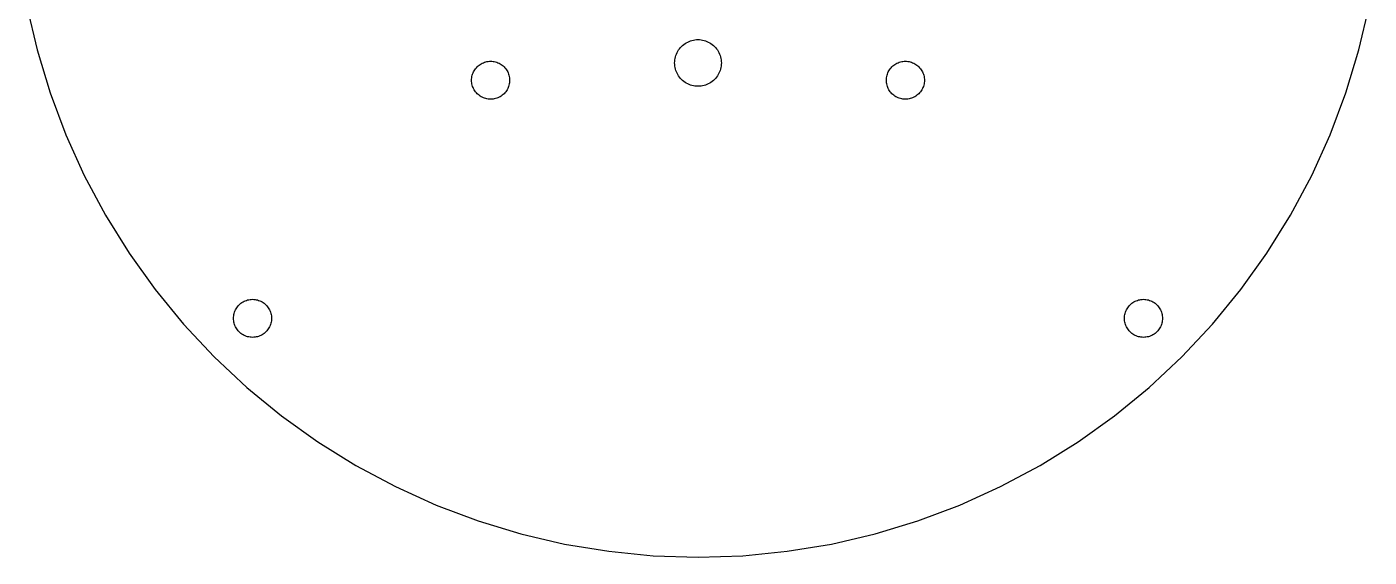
# Model space of a CAD drawing. Header units: metres. Extents: x -63 to 63, y -63 to 63.
# Drawn here: x -61.8 to 61.8, y -63 to -14.2 of the extents above; entities that cross this region are included whole.
import ezdxf

# ---------------------------------------------------------------- set-up
doc = ezdxf.new("R2010")
doc.units = ezdxf.units.M

msp = doc.modelspace()

# ---------------------------------------------------------------- linework, layer by layer
for p, q in [((-61.7895, -12.2907), (-60.8533, -16.3056)), ((60.8533, -16.3056), (61.7895, -12.2907)), ((-1.61646, -16.0824), (-1.52028, -15.9797)), ((-1.52028, -15.9797), (-1.41759, -15.8835)), ((-1.41759, -15.8835), (-1.30882, -15.7943)), ((-1.30882, -15.7943), (-1.19447, -15.7123)), ((-1.19447, -15.7123), (-1.075, -15.638)), ((-1.075, -15.638), (-0.950912, -15.5717)), ((-0.950912, -15.5717), (-0.822769, -15.5137)), ((-0.822769, -15.5137), (-0.691086, -15.4641)), ((-0.691086, -15.4641), (-0.556458, -15.4232)), ((-0.556458, -15.4232), (-0.419434, -15.3913)), ((-0.419434, -15.3913), (-0.280624, -15.3684)), ((-0.280624, -15.3684), (-0.14061, -15.3546)), ((-0.14061, -15.3546), (0, -15.35)), ((0, -15.35), (0.14061, -15.3546)), ((0.14061, -15.3546), (0.280624, -15.3684)), ((0.280624, -15.3684), (0.419434, -15.3913)), ((0.419434, -15.3913), (0.556458, -15.4232)), ((0.556458, -15.4232), (0.691086, -15.4641)), ((0.691086, -15.4641), (0.822769, -15.5137)), ((0.822769, -15.5137), (0.950912, -15.5717)), ((0.950912, -15.5717), (1.075, -15.638)), ((1.075, -15.638), (1.19447, -15.7123)), ((1.19447, -15.7123), (1.30882, -15.7943)), ((1.30882, -15.7943), (1.41759, -15.8835)), ((1.41759, -15.8835), (1.52028, -15.9797)), ((1.52028, -15.9797), (1.61646, -16.0824)), ((-60.8533, -16.3056), (-59.6566, -20.2507)), ((-2.14539, -17.3594), (-2.13159, -17.2194)), ((-2.13159, -17.2194), (-2.10867, -17.0806)), ((-2.10867, -17.0806), (-2.07674, -16.9435)), ((-2.07674, -16.9435), (-2.03589, -16.8089)), ((-2.03589, -16.8089), (-1.98633, -16.6772)), ((-1.98633, -16.6772), (-1.92827, -16.5491)), ((-1.92827, -16.5491), (-1.86195, -16.425)), ((-1.86195, -16.425), (-1.78766, -16.3055)), ((-1.78766, -16.3055), (-1.7057, -16.1912)), ((-1.7057, -16.1912), (-1.61646, -16.0824)), ((1.61646, -16.0824), (1.7057, -16.1912)), ((1.7057, -16.1912), (1.78766, -16.3055)), ((1.78766, -16.3055), (1.86195, -16.425)), ((1.86195, -16.425), (1.92827, -16.5491)), ((1.92827, -16.5491), (1.98633, -16.6772)), ((1.98633, -16.6772), (2.03589, -16.8089)), ((2.03589, -16.8089), (2.07674, -16.9435)), ((2.07674, -16.9435), (2.10867, -17.0806)), ((2.10867, -17.0806), (2.13159, -17.2194)), ((2.13159, -17.2194), (2.14539, -17.3594)), ((59.6566, -20.2507), (60.8533, -16.3056)), ((-20.7822, -18.6389), (-20.749, -18.5294)), ((-20.749, -18.5294), (-20.7087, -18.4222)), ((-20.7087, -18.4222), (-20.6614, -18.3179)), ((-20.6614, -18.3179), (-20.6074, -18.2169)), ((-20.6074, -18.2169), (-20.547, -18.1196)), ((-20.547, -18.1196), (-20.4802, -18.0266)), ((-20.4802, -18.0266), (-20.4076, -17.938)), ((-20.4076, -17.938), (-20.3293, -17.8544)), ((-20.3293, -17.8544), (-20.2457, -17.7762)), ((-20.2457, -17.7762), (-20.1572, -17.7035)), ((-20.1572, -17.7035), (-20.0641, -17.6368)), ((-20.0641, -17.6368), (-19.9669, -17.5763)), ((-19.9669, -17.5763), (-19.8659, -17.5224)), ((-19.8659, -17.5224), (-19.7616, -17.4751)), ((-19.7616, -17.4751), (-19.6544, -17.4348)), ((-19.6544, -17.4348), (-19.5448, -17.4015)), ((-19.5448, -17.4015), (-19.4333, -17.3755)), ((-19.4333, -17.3755), (-19.3203, -17.3568)), ((-19.3203, -17.3568), (-19.2063, -17.3456)), ((-19.2063, -17.3456), (-19.0919, -17.3419)), ((-19.0919, -17.3419), (-18.9774, -17.3456)), ((-18.9774, -17.3456), (-18.8634, -17.3568)), ((-18.8634, -17.3568), (-18.7505, -17.3755)), ((-18.7505, -17.3755), (-18.6389, -17.4015)), ((-18.6389, -17.4015), (-18.5294, -17.4348)), ((-18.5294, -17.4348), (-18.4222, -17.4751)), ((-18.4222, -17.4751), (-18.3179, -17.5224)), ((-18.3179, -17.5224), (-18.2169, -17.5763)), ((-18.2169, -17.5763), (-18.1196, -17.6368)), ((-18.1196, -17.6368), (-18.0266, -17.7035)), ((-18.0266, -17.7035), (-17.938, -17.7762)), ((-17.938, -17.7762), (-17.8544, -17.8544)), ((-17.8544, -17.8544), (-17.7762, -17.938)), ((-17.7762, -17.938), (-17.7035, -18.0266)), ((-17.7035, -18.0266), (-17.6368, -18.1196)), ((-17.6368, -18.1196), (-17.5763, -18.2169)), ((-17.5763, -18.2169), (-17.5224, -18.3179)), ((-17.5224, -18.3179), (-17.4751, -18.4222)), ((-17.4751, -18.4222), (-17.4348, -18.5294)), ((-17.4348, -18.5294), (-17.4015, -18.6389)), ((-2.14999, -17.5), (-2.14539, -17.3594)), ((-2.14539, -17.6406), (-2.14999, -17.5)), ((-2.13159, -17.7806), (-2.14539, -17.6406)), ((-2.10867, -17.9194), (-2.13159, -17.7806)), ((-2.07674, -18.0565), (-2.10867, -17.9194)), ((-2.03589, -18.1911), (-2.07674, -18.0565)), ((-1.98633, -18.3228), (-2.03589, -18.1911)), ((-1.92827, -18.4509), (-1.98633, -18.3228)), ((-1.86195, -18.575), (-1.92827, -18.4509)), ((1.92827, -18.4509), (1.86195, -18.575)), ((1.98633, -18.3228), (1.92827, -18.4509)), ((2.03589, -18.1911), (1.98633, -18.3228)), ((2.07674, -18.0565), (2.03589, -18.1911)), ((2.10867, -17.9194), (2.07674, -18.0565)), ((2.13159, -17.7806), (2.10867, -17.9194)), ((2.14539, -17.6406), (2.13159, -17.7806)), ((2.14539, -17.3594), (2.14999, -17.5)), ((2.14999, -17.5), (2.14539, -17.6406)), ((17.4015, -18.6389), (17.4348, -18.5294)), ((17.4348, -18.5294), (17.4751, -18.4222)), ((17.4751, -18.4222), (17.5224, -18.3179)), ((17.5224, -18.3179), (17.5763, -18.2169)), ((17.5763, -18.2169), (17.6368, -18.1196)), ((17.6368, -18.1196), (17.7035, -18.0266)), ((17.7035, -18.0266), (17.7762, -17.938)), ((17.7762, -17.938), (17.8544, -17.8544)), ((17.8544, -17.8544), (17.938, -17.7762)), ((17.938, -17.7762), (18.0266, -17.7035)), ((18.0266, -17.7035), (18.1196, -17.6368)), ((18.1196, -17.6368), (18.2169, -17.5763)), ((18.2169, -17.5763), (18.3179, -17.5224)), ((18.3179, -17.5224), (18.4222, -17.4751)), ((18.4222, -17.4751), (18.5294, -17.4348)), ((18.5294, -17.4348), (18.6389, -17.4015)), ((18.6389, -17.4015), (18.7505, -17.3755)), ((18.7505, -17.3755), (18.8634, -17.3568)), ((18.8634, -17.3568), (18.9774, -17.3456)), ((18.9774, -17.3456), (19.0919, -17.3419)), ((19.0919, -17.3419), (19.2063, -17.3456)), ((19.2063, -17.3456), (19.3203, -17.3568)), ((19.3203, -17.3568), (19.4333, -17.3755)), ((19.4333, -17.3755), (19.5448, -17.4015)), ((19.5448, -17.4015), (19.6544, -17.4348)), ((19.6544, -17.4348), (19.7616, -17.4751)), ((19.7616, -17.4751), (19.8659, -17.5224)), ((19.8659, -17.5224), (19.9669, -17.5763)), ((19.9669, -17.5763), (20.0641, -17.6368)), ((20.0641, -17.6368), (20.1572, -17.7035)), ((20.1572, -17.7035), (20.2457, -17.7762)), ((20.2457, -17.7762), (20.3293, -17.8544)), ((20.3293, -17.8544), (20.4076, -17.938)), ((20.4076, -17.938), (20.4802, -18.0266)), ((20.4802, -18.0266), (20.547, -18.1196)), ((20.547, -18.1196), (20.6074, -18.2169)), ((20.6074, -18.2169), (20.6614, -18.3179)), ((20.6614, -18.3179), (20.7087, -18.4222)), ((20.7087, -18.4222), (20.749, -18.5294)), ((20.749, -18.5294), (20.7822, -18.6389)), ((-20.8419, -19.0919), (-20.8381, -18.9774)), ((-20.8381, -19.2063), (-20.8419, -19.0919)), ((-20.8381, -18.9774), (-20.8269, -18.8634)), ((-20.8269, -19.3203), (-20.8381, -19.2063)), ((-20.8269, -18.8634), (-20.8082, -18.7505)), ((-20.8082, -19.4333), (-20.8269, -19.3203)), ((-20.8082, -18.7505), (-20.7822, -18.6389)), ((-20.7822, -19.5448), (-20.8082, -19.4333)), ((-20.749, -19.6544), (-20.7822, -19.5448)), ((-20.7087, -19.7616), (-20.749, -19.6544)), ((-20.6614, -19.8659), (-20.7087, -19.7616)), ((-17.4751, -19.7616), (-17.5224, -19.8659)), ((-17.4348, -19.6544), (-17.4751, -19.7616)), ((-17.4015, -19.5448), (-17.4348, -19.6544)), ((-17.4015, -18.6389), (-17.3755, -18.7505)), ((-17.3755, -19.4333), (-17.4015, -19.5448)), ((-17.3755, -18.7505), (-17.3568, -18.8634)), ((-17.3568, -19.3203), (-17.3755, -19.4333)), ((-17.3568, -18.8634), (-17.3456, -18.9774)), ((-17.3456, -19.2063), (-17.3568, -19.3203)), ((-17.3456, -18.9774), (-17.3419, -19.0919)), ((-17.3419, -19.0919), (-17.3456, -19.2063)), ((-1.78766, -18.6945), (-1.86195, -18.575)), ((-1.7057, -18.8088), (-1.78766, -18.6945)), ((-1.61646, -18.9176), (-1.7057, -18.8088)), ((-1.52028, -19.0203), (-1.61646, -18.9176)), ((-1.41759, -19.1165), (-1.52028, -19.0203)), ((-1.30882, -19.2057), (-1.41759, -19.1165)), ((-1.19447, -19.2877), (-1.30882, -19.2057)), ((-1.075, -19.362), (-1.19447, -19.2877)), ((-0.950912, -19.4283), (-1.075, -19.362)), ((-0.822769, -19.4863), (-0.950912, -19.4283)), ((-0.691086, -19.5359), (-0.822769, -19.4863)), ((-0.556458, -19.5767), (-0.691086, -19.5359)), ((-0.419434, -19.6087), (-0.556458, -19.5767)), ((-0.280624, -19.6316), (-0.419434, -19.6087)), ((-0.14061, -19.6454), (-0.280624, -19.6316)), ((0, -19.65), (-0.14061, -19.6454)), ((0.14061, -19.6454), (0, -19.65)), ((0.280624, -19.6316), (0.14061, -19.6454)), ((0.419434, -19.6087), (0.280624, -19.6316)), ((0.556458, -19.5767), (0.419434, -19.6087)), ((0.691086, -19.5359), (0.556458, -19.5767)), ((0.822769, -19.4863), (0.691086, -19.5359)), ((0.950912, -19.4283), (0.822769, -19.4863)), ((1.075, -19.362), (0.950912, -19.4283)), ((1.19447, -19.2877), (1.075, -19.362)), ((1.30882, -19.2057), (1.19447, -19.2877)), ((1.41759, -19.1165), (1.30882, -19.2057)), ((1.52028, -19.0203), (1.41759, -19.1165)), ((1.61646, -18.9176), (1.52028, -19.0203)), ((1.7057, -18.8088), (1.61646, -18.9176)), ((1.78766, -18.6945), (1.7057, -18.8088)), ((1.86195, -18.575), (1.78766, -18.6945)), ((17.3419, -19.0919), (17.3456, -18.9774)), ((17.3456, -19.2063), (17.3419, -19.0919)), ((17.3456, -18.9774), (17.3568, -18.8634)), ((17.3568, -19.3203), (17.3456, -19.2063)), ((17.3568, -18.8634), (17.3755, -18.7505)), ((17.3755, -19.4333), (17.3568, -19.3203)), ((17.3755, -18.7505), (17.4015, -18.6389)), ((17.4015, -19.5448), (17.3755, -19.4333)), ((17.4348, -19.6544), (17.4015, -19.5448)), ((17.4751, -19.7616), (17.4348, -19.6544)), ((17.5224, -19.8659), (17.4751, -19.7616)), ((20.7087, -19.7616), (20.6614, -19.8659)), ((20.749, -19.6544), (20.7087, -19.7616)), ((20.7822, -19.5448), (20.749, -19.6544)), ((20.7822, -18.6389), (20.8082, -18.7505)), ((20.8082, -19.4333), (20.7822, -19.5448)), ((20.8082, -18.7505), (20.8269, -18.8634)), ((20.8269, -19.3203), (20.8082, -19.4333)), ((20.8269, -18.8634), (20.8381, -18.9774)), ((20.8381, -19.2063), (20.8269, -19.3203)), ((20.8381, -18.9774), (20.8419, -19.0919)), ((20.8419, -19.0919), (20.8381, -19.2063)), ((-59.6566, -20.2507), (-58.2044, -24.1091)), ((-20.6074, -19.9669), (-20.6614, -19.8659)), ((-20.547, -20.0641), (-20.6074, -19.9669)), ((-20.4802, -20.1572), (-20.547, -20.0641)), ((-20.4076, -20.2457), (-20.4802, -20.1572)), ((-20.3293, -20.3293), (-20.4076, -20.2457)), ((-20.2457, -20.4076), (-20.3293, -20.3293)), ((-20.1572, -20.4802), (-20.2457, -20.4076)), ((-20.0641, -20.547), (-20.1572, -20.4802)), ((-19.9669, -20.6074), (-20.0641, -20.547)), ((-19.8659, -20.6614), (-19.9669, -20.6074)), ((-19.7616, -20.7087), (-19.8659, -20.6614)), ((-19.6544, -20.749), (-19.7616, -20.7087)), ((-19.5448, -20.7822), (-19.6544, -20.749)), ((-19.4333, -20.8082), (-19.5448, -20.7822)), ((-19.3203, -20.8269), (-19.4333, -20.8082)), ((-19.2063, -20.8381), (-19.3203, -20.8269)), ((-19.0919, -20.8419), (-19.2063, -20.8381)), ((-18.9774, -20.8381), (-19.0919, -20.8419)), ((-18.8634, -20.8269), (-18.9774, -20.8381)), ((-18.7505, -20.8082), (-18.8634, -20.8269)), ((-18.6389, -20.7822), (-18.7505, -20.8082)), ((-18.5294, -20.749), (-18.6389, -20.7822)), ((-18.4222, -20.7087), (-18.5294, -20.749)), ((-18.3179, -20.6614), (-18.4222, -20.7087)), ((-18.2169, -20.6074), (-18.3179, -20.6614)), ((-18.1196, -20.547), (-18.2169, -20.6074)), ((-18.0266, -20.4802), (-18.1196, -20.547)), ((-17.938, -20.4076), (-18.0266, -20.4802)), ((-17.8544, -20.3293), (-17.938, -20.4076)), ((-17.7762, -20.2457), (-17.8544, -20.3293)), ((-17.7035, -20.1572), (-17.7762, -20.2457)), ((-17.6368, -20.0641), (-17.7035, -20.1572)), ((-17.5763, -19.9669), (-17.6368, -20.0641)), ((-17.5224, -19.8659), (-17.5763, -19.9669)), ((17.5763, -19.9669), (17.5224, -19.8659)), ((17.6368, -20.0641), (17.5763, -19.9669)), ((17.7035, -20.1572), (17.6368, -20.0641)), ((17.7762, -20.2457), (17.7035, -20.1572)), ((17.8544, -20.3293), (17.7762, -20.2457)), ((17.938, -20.4076), (17.8544, -20.3293)), ((18.0266, -20.4802), (17.938, -20.4076)), ((18.1196, -20.547), (18.0266, -20.4802)), ((18.2169, -20.6074), (18.1196, -20.547)), ((18.3179, -20.6614), (18.2169, -20.6074)), ((18.4222, -20.7087), (18.3179, -20.6614)), ((18.5294, -20.749), (18.4222, -20.7087)), ((18.6389, -20.7822), (18.5294, -20.749)), ((18.7505, -20.8082), (18.6389, -20.7822)), ((18.8634, -20.8269), (18.7505, -20.8082)), ((18.9774, -20.8381), (18.8634, -20.8269)), ((19.0919, -20.8419), (18.9774, -20.8381)), ((19.2063, -20.8381), (19.0919, -20.8419)), ((19.3203, -20.8269), (19.2063, -20.8381)), ((19.4333, -20.8082), (19.3203, -20.8269)), ((19.5448, -20.7822), (19.4333, -20.8082)), ((19.6544, -20.749), (19.5448, -20.7822)), ((19.7616, -20.7087), (19.6544, -20.749)), ((19.8659, -20.6614), (19.7616, -20.7087)), ((19.9669, -20.6074), (19.8659, -20.6614)), ((20.0641, -20.547), (19.9669, -20.6074)), ((20.1572, -20.4802), (20.0641, -20.547)), ((20.2457, -20.4076), (20.1572, -20.4802)), ((20.3293, -20.3293), (20.2457, -20.4076)), ((20.4076, -20.2457), (20.3293, -20.3293)), ((20.4802, -20.1572), (20.4076, -20.2457)), ((20.547, -20.0641), (20.4802, -20.1572)), ((20.6074, -19.9669), (20.547, -20.0641)), ((20.6614, -19.8659), (20.6074, -19.9669)), ((58.2044, -24.1091), (59.6566, -20.2507)), ((-58.2044, -24.1091), (-56.503, -27.8642)), ((56.503, -27.8642), (58.2044, -24.1091)), ((-56.503, -27.8642), (-54.5596, -31.5)), ((54.5596, -31.5), (56.503, -27.8642)), ((-54.5596, -31.5), (-52.3826, -35.0009)), ((52.3826, -35.0009), (54.5596, -31.5)), ((-52.3826, -35.0009), (-49.9812, -38.352)), ((49.9812, -38.352), (52.3826, -35.0009)), ((-49.9812, -38.352), (-47.3659, -41.5388)), ((-41.9844, -39.5571), (-41.8872, -39.4966)), ((-41.8872, -39.4966), (-41.7862, -39.4427)), ((-41.7862, -39.4427), (-41.6819, -39.3954)), ((-41.6819, -39.3954), (-41.5747, -39.3551)), ((-41.5747, -39.3551), (-41.4651, -39.3218)), ((-41.4651, -39.3218), (-41.3536, -39.2958)), ((-41.3536, -39.2958), (-41.2406, -39.2772)), ((-41.2406, -39.2772), (-41.1266, -39.2659)), ((-41.1266, -39.2659), (-41.0122, -39.2622)), ((-41.0122, -39.2622), (-40.8977, -39.2659)), ((-40.8977, -39.2659), (-40.7838, -39.2772)), ((-40.7838, -39.2772), (-40.6708, -39.2958)), ((-40.6708, -39.2958), (-40.5592, -39.3218)), ((-40.5592, -39.3218), (-40.4497, -39.3551)), ((-40.4497, -39.3551), (-40.3425, -39.3954)), ((-40.3425, -39.3954), (-40.2382, -39.4427)), ((-40.2382, -39.4427), (-40.1372, -39.4966)), ((-40.1372, -39.4966), (-40.0399, -39.5571)), ((40.0399, -39.5571), (40.1372, -39.4966)), ((40.1372, -39.4966), (40.2382, -39.4427)), ((40.2382, -39.4427), (40.3425, -39.3954)), ((40.3425, -39.3954), (40.4497, -39.3551)), ((40.4497, -39.3551), (40.5592, -39.3218)), ((40.5592, -39.3218), (40.6708, -39.2958)), ((40.6708, -39.2958), (40.7838, -39.2772)), ((40.7838, -39.2772), (40.8977, -39.2659)), ((40.8977, -39.2659), (41.0122, -39.2622)), ((41.0122, -39.2622), (41.1266, -39.2659)), ((41.1266, -39.2659), (41.2406, -39.2772)), ((41.2406, -39.2772), (41.3536, -39.2958)), ((41.3536, -39.2958), (41.4651, -39.3218)), ((41.4651, -39.3218), (41.5747, -39.3551)), ((41.5747, -39.3551), (41.6819, -39.3954)), ((41.6819, -39.3954), (41.7862, -39.4427)), ((41.7862, -39.4427), (41.8872, -39.4966)), ((41.8872, -39.4966), (41.9844, -39.5571)), ((47.3659, -41.5388), (49.9812, -38.352)), ((-42.7472, -40.7838), (-42.7286, -40.6708)), ((-42.7286, -40.6708), (-42.7026, -40.5592)), ((-42.7026, -40.5592), (-42.6693, -40.4497)), ((-42.6693, -40.4497), (-42.629, -40.3425)), ((-42.629, -40.3425), (-42.5817, -40.2382)), ((-42.5817, -40.2382), (-42.5277, -40.1372)), ((-42.5277, -40.1372), (-42.4673, -40.0399)), ((-42.4673, -40.0399), (-42.4006, -39.9469)), ((-42.4006, -39.9469), (-42.3279, -39.8583)), ((-42.3279, -39.8583), (-42.2496, -39.7747)), ((-42.2496, -39.7747), (-42.166, -39.6965)), ((-42.166, -39.6965), (-42.0775, -39.6238)), ((-42.0775, -39.6238), (-41.9844, -39.5571)), ((-40.0399, -39.5571), (-39.9469, -39.6238)), ((-39.9469, -39.6238), (-39.8583, -39.6965)), ((-39.8583, -39.6965), (-39.7747, -39.7747)), ((-39.7747, -39.7747), (-39.6965, -39.8583)), ((-39.6965, -39.8583), (-39.6238, -39.9469)), ((-39.6238, -39.9469), (-39.5571, -40.0399)), ((-39.5571, -40.0399), (-39.4966, -40.1372)), ((-39.4966, -40.1372), (-39.4427, -40.2382)), ((-39.4427, -40.2382), (-39.3954, -40.3425)), ((-39.3954, -40.3425), (-39.3551, -40.4497)), ((-39.3551, -40.4497), (-39.3218, -40.5592)), ((-39.3218, -40.5592), (-39.2958, -40.6708)), ((-39.2958, -40.6708), (-39.2772, -40.7838)), ((39.2772, -40.7838), (39.2958, -40.6708)), ((39.2958, -40.6708), (39.3218, -40.5592)), ((39.3218, -40.5592), (39.3551, -40.4497)), ((39.3551, -40.4497), (39.3954, -40.3425)), ((39.3954, -40.3425), (39.4427, -40.2382)), ((39.4427, -40.2382), (39.4966, -40.1372)), ((39.4966, -40.1372), (39.5571, -40.0399)), ((39.5571, -40.0399), (39.6238, -39.9469)), ((39.6238, -39.9469), (39.6965, -39.8583)), ((39.6965, -39.8583), (39.7747, -39.7747)), ((39.7747, -39.7747), (39.8583, -39.6965)), ((39.8583, -39.6965), (39.9469, -39.6238)), ((39.9469, -39.6238), (40.0399, -39.5571)), ((41.9844, -39.5571), (42.0775, -39.6238)), ((42.0775, -39.6238), (42.166, -39.6965)), ((42.166, -39.6965), (42.2496, -39.7747)), ((42.2496, -39.7747), (42.3279, -39.8583)), ((42.3279, -39.8583), (42.4006, -39.9469)), ((42.4006, -39.9469), (42.4673, -40.0399)), ((42.4673, -40.0399), (42.5277, -40.1372)), ((42.5277, -40.1372), (42.5817, -40.2382)), ((42.5817, -40.2382), (42.629, -40.3425)), ((42.629, -40.3425), (42.6693, -40.4497)), ((42.6693, -40.4497), (42.7026, -40.5592)), ((42.7026, -40.5592), (42.7286, -40.6708)), ((42.7286, -40.6708), (42.7472, -40.7838)), ((-47.3659, -41.5388), (-44.5477, -44.5477)), ((-42.7622, -41.0122), (-42.7584, -40.8977)), ((-42.7584, -41.1266), (-42.7622, -41.0122)), ((-42.7584, -40.8977), (-42.7472, -40.7838)), ((-42.7472, -41.2406), (-42.7584, -41.1266)), ((-42.7286, -41.3536), (-42.7472, -41.2406)), ((-42.7026, -41.4651), (-42.7286, -41.3536)), ((-42.6693, -41.5747), (-42.7026, -41.4651)), ((-42.629, -41.6819), (-42.6693, -41.5747)), ((-42.5817, -41.7862), (-42.629, -41.6819)), ((-42.5277, -41.8872), (-42.5817, -41.7862)), ((-42.4673, -41.9844), (-42.5277, -41.8872)), ((-42.4006, -42.0775), (-42.4673, -41.9844)), ((-39.5571, -41.9844), (-39.6238, -42.0775)), ((-39.4966, -41.8872), (-39.5571, -41.9844)), ((-39.4427, -41.7862), (-39.4966, -41.8872)), ((-39.3954, -41.6819), (-39.4427, -41.7862)), ((-39.3551, -41.5747), (-39.3954, -41.6819)), ((-39.3218, -41.4651), (-39.3551, -41.5747)), ((-39.2958, -41.3536), (-39.3218, -41.4651)), ((-39.2772, -41.2406), (-39.2958, -41.3536)), ((-39.2772, -40.7838), (-39.2659, -40.8977)), ((-39.2659, -41.1266), (-39.2772, -41.2406)), ((-39.2659, -40.8977), (-39.2622, -41.0122)), ((-39.2622, -41.0122), (-39.2659, -41.1266)), ((39.2622, -41.0122), (39.2659, -40.8977)), ((39.2659, -41.1266), (39.2622, -41.0122)), ((39.2659, -40.8977), (39.2772, -40.7838)), ((39.2772, -41.2406), (39.2659, -41.1266)), ((39.2958, -41.3536), (39.2772, -41.2406)), ((39.3218, -41.4651), (39.2958, -41.3536)), ((39.3551, -41.5747), (39.3218, -41.4651)), ((39.3954, -41.6819), (39.3551, -41.5747)), ((39.4427, -41.7862), (39.3954, -41.6819)), ((39.4966, -41.8872), (39.4427, -41.7862)), ((39.5571, -41.9844), (39.4966, -41.8872)), ((39.6238, -42.0775), (39.5571, -41.9844)), ((42.4673, -41.9844), (42.4006, -42.0775)), ((42.5277, -41.8872), (42.4673, -41.9844)), ((42.5817, -41.7862), (42.5277, -41.8872)), ((42.629, -41.6819), (42.5817, -41.7862)), ((42.6693, -41.5747), (42.629, -41.6819)), ((42.7026, -41.4651), (42.6693, -41.5747)), ((42.7286, -41.3536), (42.7026, -41.4651)), ((42.7472, -41.2406), (42.7286, -41.3536)), ((42.7472, -40.7838), (42.7584, -40.8977)), ((42.7584, -41.1266), (42.7472, -41.2406)), ((42.7584, -40.8977), (42.7622, -41.0122)), ((42.7622, -41.0122), (42.7584, -41.1266)), ((44.5477, -44.5477), (47.3659, -41.5388)), ((-42.3279, -42.166), (-42.4006, -42.0775)), ((-42.2496, -42.2496), (-42.3279, -42.166)), ((-42.166, -42.3279), (-42.2496, -42.2496)), ((-42.0775, -42.4006), (-42.166, -42.3279)), ((-41.9844, -42.4673), (-42.0775, -42.4006)), ((-41.8872, -42.5277), (-41.9844, -42.4673)), ((-41.7862, -42.5817), (-41.8872, -42.5277)), ((-41.6819, -42.629), (-41.7862, -42.5817)), ((-41.5747, -42.6693), (-41.6819, -42.629)), ((-41.4651, -42.7026), (-41.5747, -42.6693)), ((-41.3536, -42.7286), (-41.4651, -42.7026)), ((-41.2406, -42.7472), (-41.3536, -42.7286)), ((-41.1266, -42.7584), (-41.2406, -42.7472)), ((-41.0122, -42.7622), (-41.1266, -42.7584)), ((-40.8977, -42.7584), (-41.0122, -42.7622)), ((-40.7838, -42.7472), (-40.8977, -42.7584)), ((-40.6708, -42.7286), (-40.7838, -42.7472)), ((-40.5592, -42.7026), (-40.6708, -42.7286)), ((-40.4497, -42.6693), (-40.5592, -42.7026)), ((-40.3425, -42.629), (-40.4497, -42.6693)), ((-40.2382, -42.5817), (-40.3425, -42.629)), ((-40.1372, -42.5277), (-40.2382, -42.5817)), ((-40.0399, -42.4673), (-40.1372, -42.5277)), ((-39.9469, -42.4006), (-40.0399, -42.4673)), ((-39.8583, -42.3279), (-39.9469, -42.4006)), ((-39.7747, -42.2496), (-39.8583, -42.3279)), ((-39.6965, -42.166), (-39.7747, -42.2496)), ((-39.6238, -42.0775), (-39.6965, -42.166)), ((39.6965, -42.166), (39.6238, -42.0775)), ((39.7747, -42.2496), (39.6965, -42.166)), ((39.8583, -42.3279), (39.7747, -42.2496)), ((39.9469, -42.4006), (39.8583, -42.3279)), ((40.0399, -42.4673), (39.9469, -42.4006)), ((40.1372, -42.5277), (40.0399, -42.4673)), ((40.2382, -42.5817), (40.1372, -42.5277)), ((40.3425, -42.629), (40.2382, -42.5817)), ((40.4497, -42.6693), (40.3425, -42.629)), ((40.5592, -42.7026), (40.4497, -42.6693)), ((40.6708, -42.7286), (40.5592, -42.7026)), ((40.7838, -42.7472), (40.6708, -42.7286)), ((40.8977, -42.7584), (40.7838, -42.7472)), ((41.0122, -42.7622), (40.8977, -42.7584)), ((41.1266, -42.7584), (41.0122, -42.7622)), ((41.2406, -42.7472), (41.1266, -42.7584)), ((41.3536, -42.7286), (41.2406, -42.7472)), ((41.4651, -42.7026), (41.3536, -42.7286)), ((41.5747, -42.6693), (41.4651, -42.7026)), ((41.6819, -42.629), (41.5747, -42.6693)), ((41.7862, -42.5817), (41.6819, -42.629)), ((41.8872, -42.5277), (41.7862, -42.5817)), ((41.9844, -42.4673), (41.8872, -42.5277)), ((42.0775, -42.4006), (41.9844, -42.4673)), ((42.166, -42.3279), (42.0775, -42.4006)), ((42.2496, -42.2496), (42.166, -42.3279)), ((42.3279, -42.166), (42.2496, -42.2496)), ((42.4006, -42.0775), (42.3279, -42.166)), ((-44.5477, -44.5477), (-41.5388, -47.3659)), ((41.5388, -47.3659), (44.5477, -44.5477)), ((-41.5388, -47.3659), (-38.352, -49.9812)), ((38.352, -49.9812), (41.5388, -47.3659)), ((-38.352, -49.9812), (-35.0009, -52.3826)), ((35.0009, -52.3826), (38.352, -49.9812)), ((-35.0009, -52.3826), (-31.5, -54.5596)), ((31.5, -54.5596), (35.0009, -52.3826)), ((-31.5, -54.5596), (-27.8642, -56.503)), ((27.8642, -56.503), (31.5, -54.5596)), ((-27.8642, -56.503), (-24.1091, -58.2044)), ((24.1091, -58.2044), (27.8642, -56.503)), ((-24.1091, -58.2044), (-20.2507, -59.6566)), ((20.2507, -59.6566), (24.1091, -58.2044)), ((-20.2507, -59.6566), (-16.3056, -60.8533)), ((16.3056, -60.8533), (20.2507, -59.6566)), ((-16.3056, -60.8533), (-12.2907, -61.7895)), ((-12.2907, -61.7895), (-8.22314, -62.461)), ((8.22314, -62.461), (12.2907, -61.7895)), ((12.2907, -61.7895), (16.3056, -60.8533)), ((-8.22314, -62.461), (-4.12039, -62.8651)), ((-4.12039, -62.8651), (0, -63)), ((0, -63), (4.12039, -62.8651)), ((4.12039, -62.8651), (8.22314, -62.461))]:
    msp.add_line(p, q)

doc.saveas('drawing.dxf')
